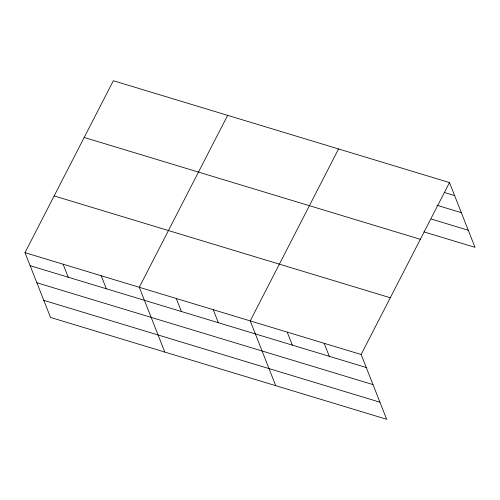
<?xml version="1.0" encoding="UTF-8"?>
<svg xmlns="http://www.w3.org/2000/svg" width="500" height="500" viewBox="0 0 500 500"><rect width="100%" height="100%" fill="white"/><g stroke="black" fill="none" stroke-linecap="round" stroke-linejoin="round"><path stroke-width="0.75" d="M449.481 182.562L361.144 354.506L386.662 419.281L50.519 317.438L25 252.656L113.338 80.719L449.481 182.562L475 247.344L423.975 231.881M227.625 115.35L139.288 287.288L164.806 352.062M338.556 148.956L250.219 320.894L275.731 385.669M444.256 192.45L454.613 195.581M436.938 205.269L461.337 212.662M431.294 219.056L468.275 230.263M84.188 137.463L420.331 239.306M54.15 195.919L390.3 297.762M25 252.656L361.144 354.506M30.131 265.681L366.275 367.525M36.856 282.756L373 384.6M43.788 300.356L379.931 402.2M324.169 343.3L329.3 356.319M287.194 332.1L292.325 345.119M213.244 309.694L218.369 322.713M176.262 298.488L181.394 311.506M101.194 275.744L106.319 288.762M63.094 264.2L68.225 277.219"/></g></svg>
